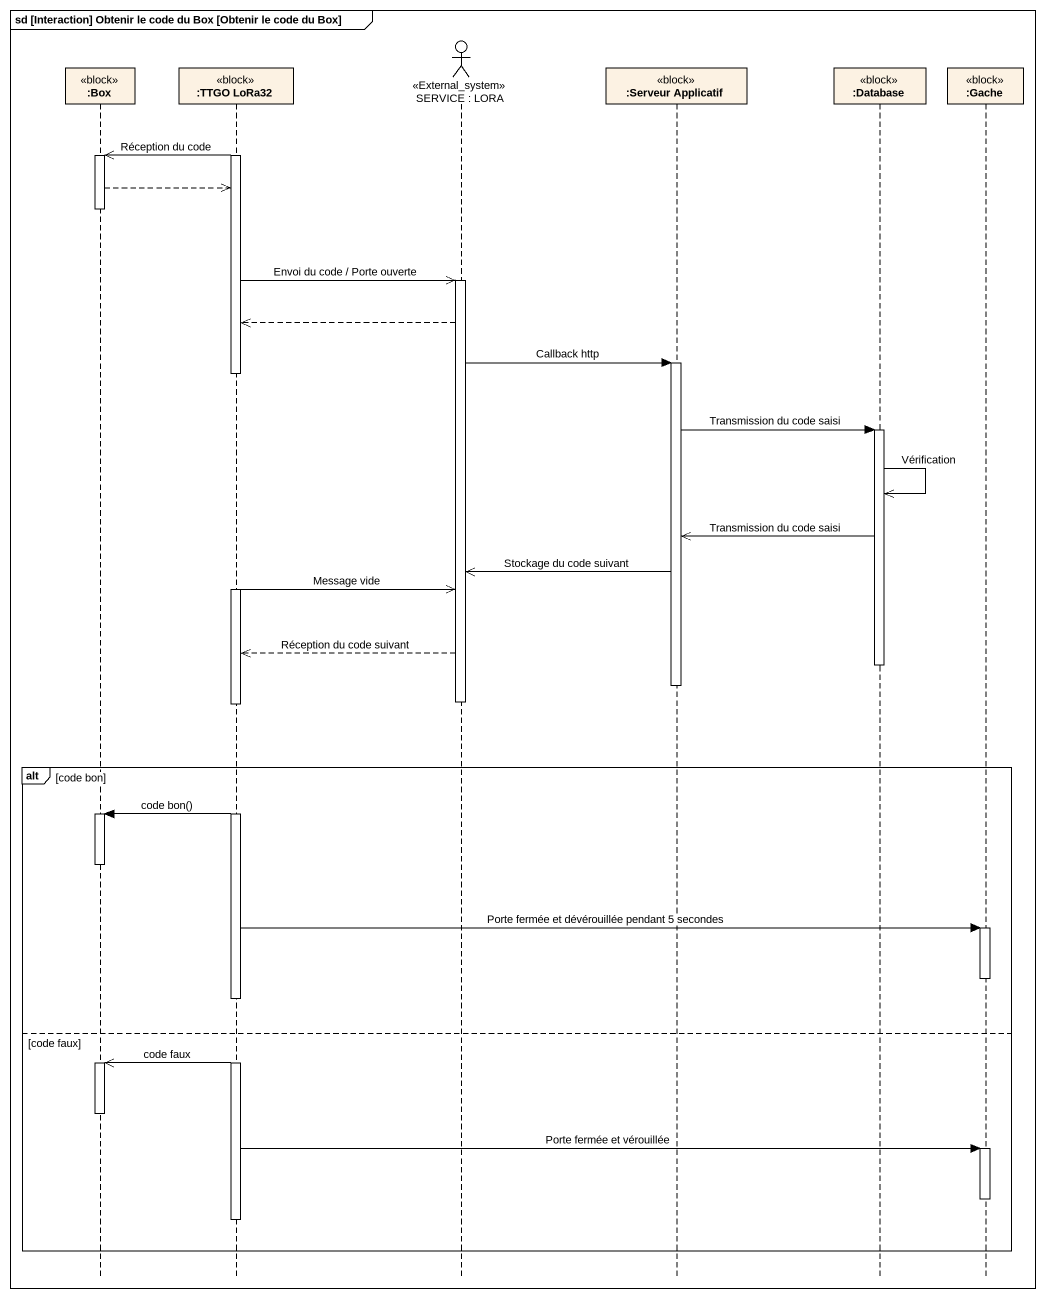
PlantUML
@startuml
mainframe sd [Interaction] Obtenir le code du Box [Obtenir le code du Box]
hide footbox
participant ":Box" as Box_ <<block>>
participant ":TTGO LoRa32" as TTGO_LoRa32 <<block>>
actor "SERVICE : LORA" as SERVICE <<External_system>>
participant ":Serveur Applicatif" as Serveur_Applicatif <<block>>
participant ":Database" as Database_ <<block>>
participant ":Gache" as Gache <<block>>

activate TTGO_LoRa32
TTGO_LoRa32 ->> Box_ : Réception du code
activate Box_
Box_ -->> TTGO_LoRa32
deactivate Box_
TTGO_LoRa32 ->> SERVICE : Envoi du code / Porte ouverte
activate SERVICE
SERVICE -->> TTGO_LoRa32
SERVICE -> Serveur_Applicatif : Callback http
activate Serveur_Applicatif
deactivate TTGO_LoRa32
Serveur_Applicatif -> Database_ : Transmission du code saisi
activate Database_
Database_ ->> Database_ : Vérification
Database_ ->> Serveur_Applicatif : Transmission du code saisi
Serveur_Applicatif ->> SERVICE : Stockage du code suivant
activate TTGO_LoRa32
TTGO_LoRa32 ->> SERVICE : Message vide
SERVICE -->> TTGO_LoRa32 : Réception du code suivant
deactivate Database_
deactivate Serveur_Applicatif
deactivate SERVICE
alt code bon
  TTGO_LoRa32 -> Box_ : code bon()
  activate Box_
  deactivate Box_
  TTGO_LoRa32 -> Gache : Porte fermée et dévérouillée pendant 5 secondes
  activate Gache
  deactivate Gache
else code faux
  TTGO_LoRa32 ->> Box_ : code faux
  activate Box_
  deactivate Box_
  TTGO_LoRa32 -> Gache : Porte fermée et vérouillée
  activate Gache
  deactivate Gache
  deactivate TTGO_LoRa32
end
@enduml
